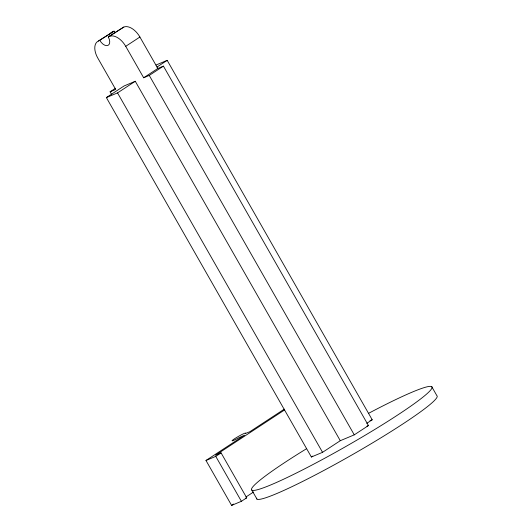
<?xml version="1.0" encoding="UTF-8"?>
<svg xmlns="http://www.w3.org/2000/svg" width="532" height="532" viewBox="0 0 532 532"><rect width="100%" height="100%" fill="white"/><g stroke="black" fill="none" stroke-linecap="round" stroke-linejoin="round"><path stroke-width="0.8" d="M111.76 94.689L110.117 91.803L115.703 89.462L97.768 58.015A15.574 8.991 56.8 0 1 98.467 41.024L114.047 31.142A7.787 4.495 56.8 0 0 115.185 32.824M98.467 41.024L114.047 31.142M99.863 40.439A7.787 4.495 56.8 0 0 107.903 45.426A7.787 4.495 56.8 0 0 108.249 36.934L123.83 27.052A15.574 8.991 56.8 0 1 139.903 37.021L157.844 68.468L163.437 66.128L368.45 425.553L354.265 434.85L340.287 440.702L322.552 452.326L311.373 457.001L106.36 97.575L124.089 85.958L135.274 81.276L340.287 440.702M108.249 36.934L123.83 27.052M109.645 36.349A15.574 8.991 56.8 0 1 125.718 46.317L139.903 37.021M110.117 91.803L115.517 88.259M106.36 97.575L117.539 92.9L135.274 81.276M156.96 67.059L167.188 60.355L372.201 419.781L366.748 423.359M125.718 46.317L143.66 77.765L157.844 68.468M143.66 77.765L149.253 75.424L163.437 66.128M284.547 409.966L215.5 455.232L221.086 452.892L246.715 497.819L241.395 501.304L231.613 505.4L205.984 460.473L244.554 435.189L238.602 437.863A7.787 0.678 -29.7 0 1 232.098 440.662A7.787 0.678 -29.7 0 1 240.225 435.402A7.787 0.678 -29.7 0 1 245.305 433.527L249.874 431.705L284.307 409.135M205.984 460.473L215.766 456.376L221.086 452.892M231.613 505.4L233.681 504.043M245.957 496.988L253.551 492.014M311.373 457.001L312.736 456.11M156.009 65.03L167.188 60.355M369.966 420.719L372.201 419.781M366.98 426.172L368.45 425.553M245.319 498.404L246.715 497.819M431.745 386.678L436.872 395.662A103.84 9.051 -29.7 0 1 350.156 455.944A103.84 9.051 -29.7 0 1 256.617 498.198M149.253 75.424L354.265 434.85M117.539 92.9L322.552 452.326M251.829 490.105L256.956 499.089M215.766 456.376L241.395 501.304M368.337 413.457A103.84 9.051 -29.7 0 1 416.915 401.746A103.84 9.051 -29.7 0 1 272.278 484.286A103.84 9.051 -29.7 0 1 306.419 448.789M110.742 33.097A15.574 8.991 56.8 0 1 112.651 31.727"/></g></svg>
